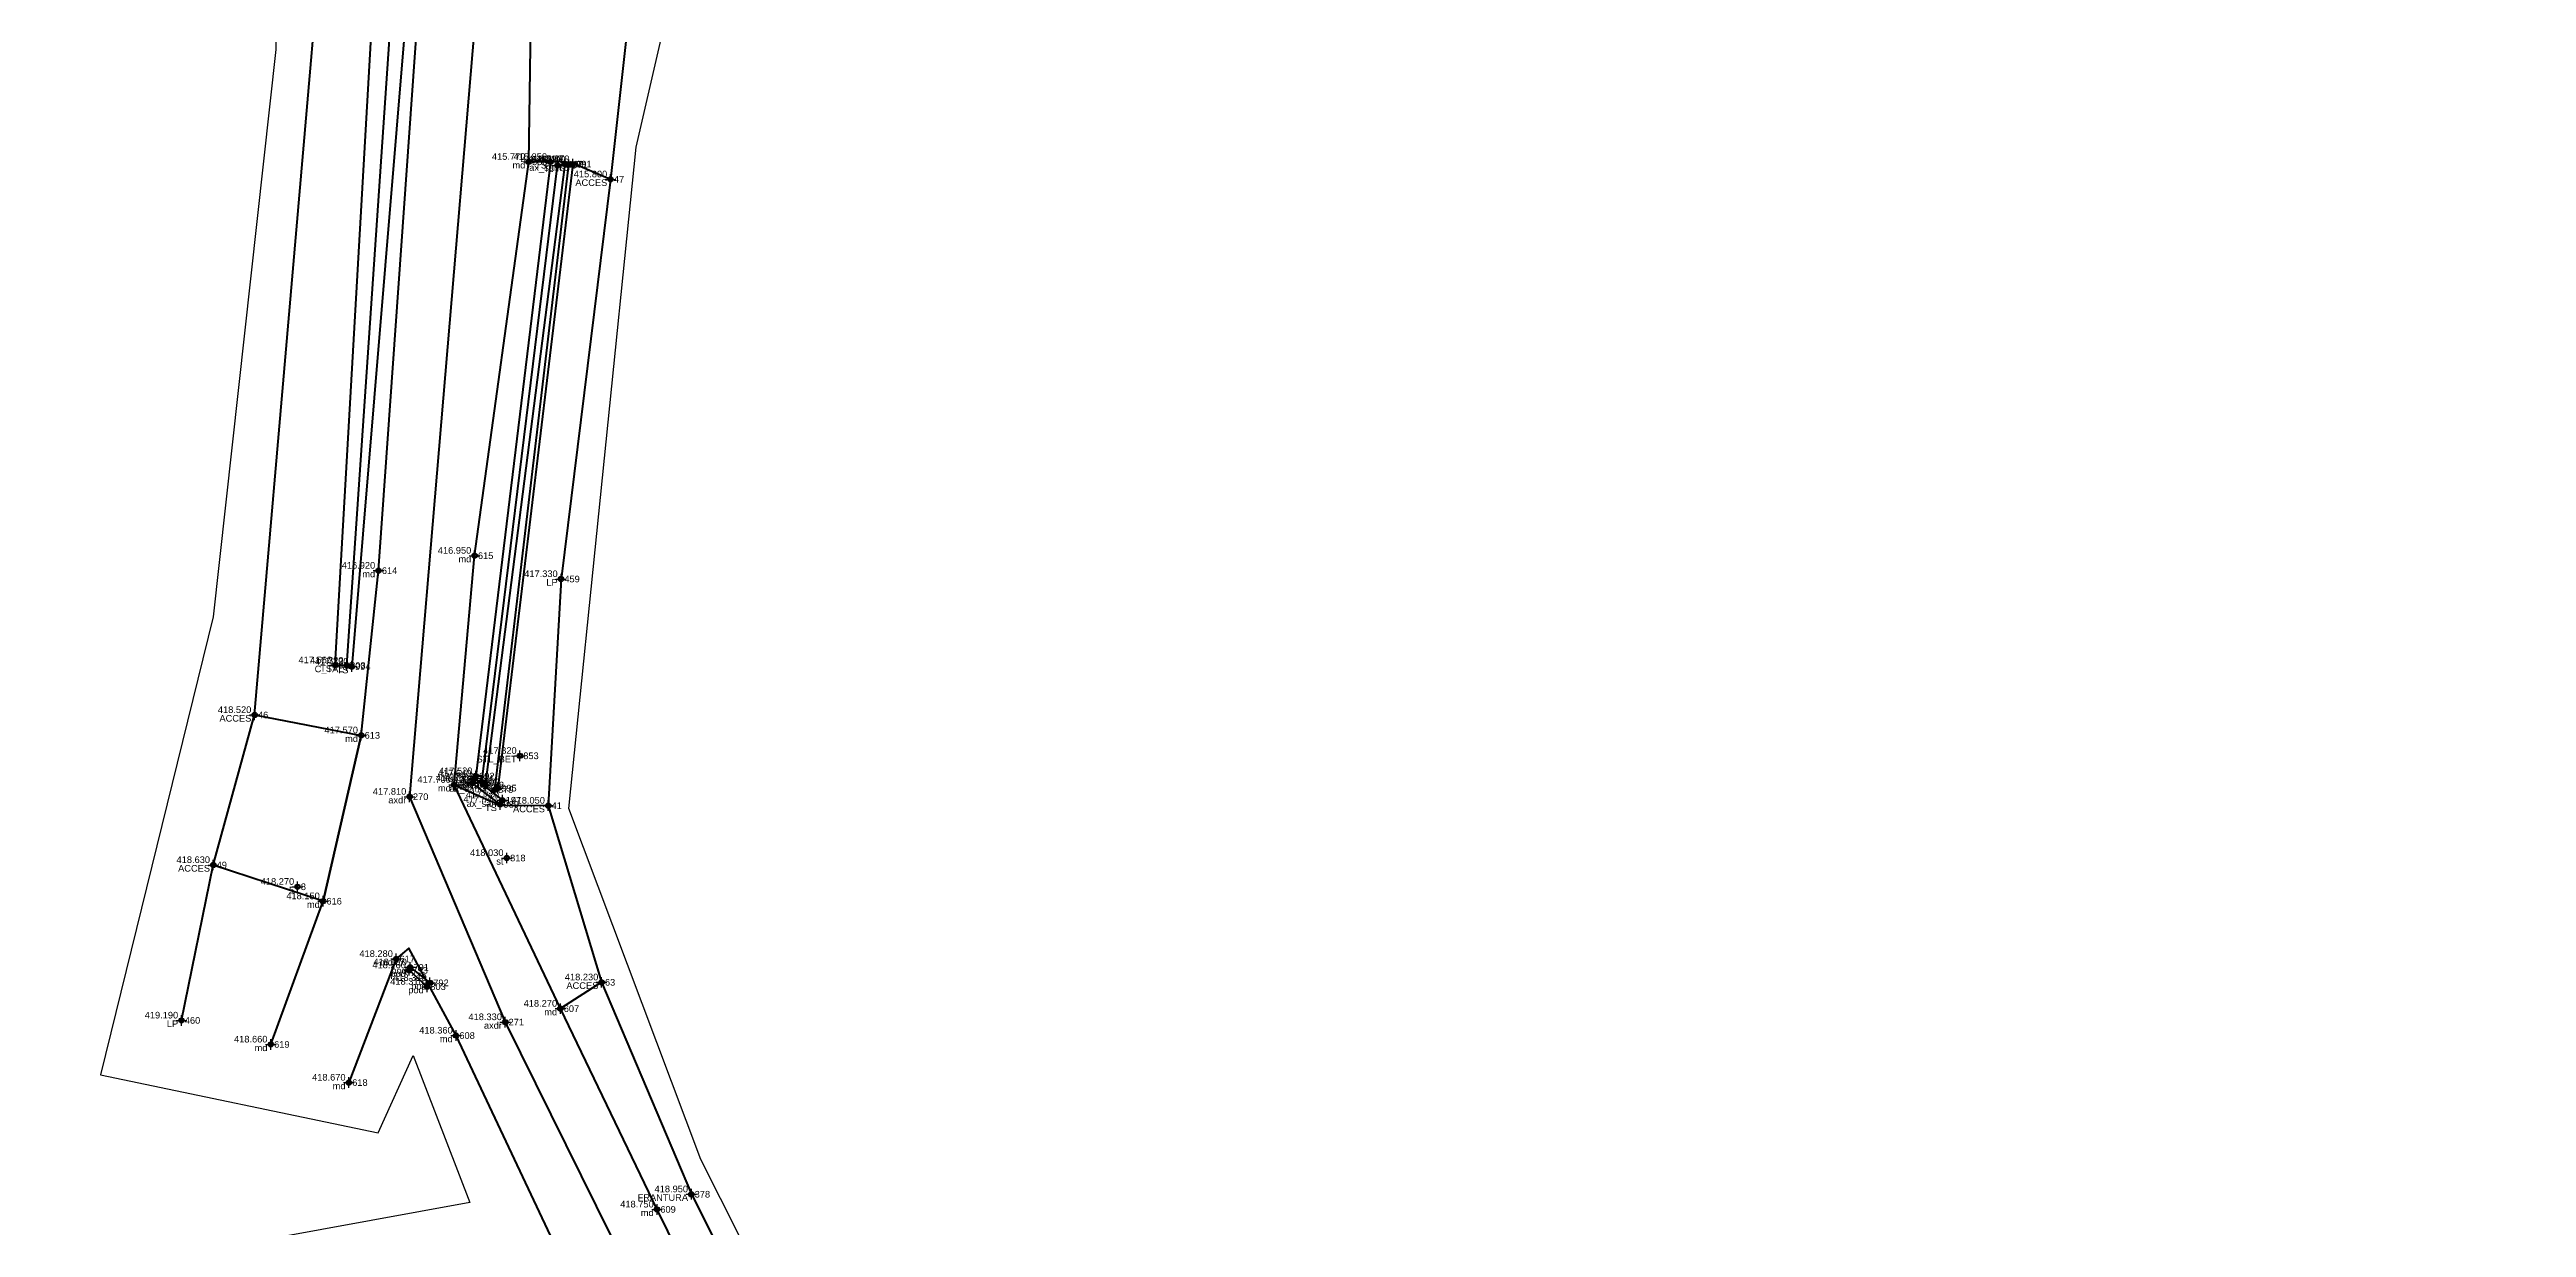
# Model space of a CAD drawing. Extents: x 396921 to 401273, y 555385 to 556691.
# Drawn here: x 397282.9 to 397376.4, y 556566.2 to 556610.6 of the extents above; entities that cross this region are included whole.
import ezdxf
from ezdxf.enums import TextEntityAlignment as Align

# ---------------------------------------------------------------- set-up
doc = ezdxf.new("R2010")
doc.units = 0
doc.header["$PDMODE"] = 34
doc.header["$PDSIZE"] = 0.2
for name, color, linetype in [('Boundary', 30, 'Continuous'), ('TOPO_CERC', 1, 'Continuous'), ('TOPO_CODE', 7, 'Continuous'), ('TOPO_ELEVATION', 7, 'Continuous'), ('TOPO_POINT_ID', 7, 'Continuous'), ('TOPO_POINTS', 7, 'Continuous'), ('TOPO_SYMBOL', 1, 'Continuous')]:
    doc.layers.add(name, color=color, linetype=linetype)
doc.layers.add('RO-LINES-LIN', color=7, linetype='Continuous', lineweight=25)
doc.styles.get("Standard").update_dxf_attribs({"font": 'arial.ttf'})

# ---------------------------------------------------------------- blocks, each defined once
blk = doc.blocks.new('PUNCTOPO')
at = {"layer": 'TOPO_CERC'}
blk.add_circle((0, 0), 0.25, dxfattribs=at)
at = {"layer": 'TOPO_SYMBOL'}
blk.add_point((0, 0), dxfattribs=at)

msp = doc.modelspace()

# ---------------------------------------------------------------- linework, layer by layer
at = {"layer": 'Boundary'}
for points in [[(397214.406, 556652.655), (397230.791, 556654.117), (397234.455, 556654.387), (397255.304, 556654.773), (397264.236, 556652.957), (397284.176, 556646.094), (397286.893, 556640.725), (397291.652, 556621.669), (397291.468, 556610.6), (397289.101, 556589.208), (397284.855, 556571.934), (397295.327, 556569.752), (397296.64, 556572.669), (397298.78, 556567.126), (397291.338, 556565.765), (397292.408, 556562.312), (397301.856, 556561.614), (397311.54, 556541.469), (397320.456, 556512.491), (397320.324, 556488.557), (397315.094, 556463.786), (397313.32, 556458.163), (397290.318, 556461.106), (397285.15, 556444.226)], [(397319.101, 556441.045), (397321.6, 556450.569), (397326.996, 556458.985), (397330.022, 556492.739), (397330.67, 556503.776), (397330.346, 556515.266), (397327.749, 556527.266), (397316.461, 556550.971), (397307.492, 556568.744), (397302.52, 556581.984), (397305.056, 556606.927), (397308.352, 556621.196), (397313.653, 556628.178), (397321.316, 556632.763), (397333.511, 556631.63), (397362.372, 556622.639), (397392.418, 556611.332)]]:
    msp.add_lwpolyline(points, dxfattribs=at)
at = {"layer": 'RO-LINES-LIN', "lineweight": 50}
for points in [[(397293.247, 556578.486, 418.15), (397294.687, 556584.741, 417.57), (397295.337, 556590.952, 416.92), (397296.86, 556612.441, 415.21), (397297.239, 556640.488, 413.22), (397297.846, 556648.29, 412.81), (397294.99, 556651.065, 413.04), (397287.784, 556652.924, 413.71), (397281.172, 556654.373, 414.36), (397258.129, 556659.46, 417.04), (397249.313, 556660.434, 418.08), (397244.31, 556660.646, 418.67), (397232.803, 556660.136, 420), (397226.234, 556658.389, 420.62)], [(397301.82, 556652.167, 412.53), (397299.86, 556640.804, 413.01), (397299.045, 556612.502, 415.26), (397296.51, 556582.426, 417.81), (397300.117, 556573.926, 418.33), (397312.134, 556549.626, 419.88), (397325.554, 556514.019, 421.5), (397325.84, 556491.893, 422.13), (397322.099, 556468.97, 423.04), (397310.209, 556440.701, 424.26), (397313.977, 556396.974, 424.35), (397313.068, 556377.302, 424.43), (397308.37, 556353.59, 424.89), (397304.346, 556342.544, 425.34), (397300.047, 556317.188, 425.53)], [(397293.707, 556587.386, 417.56), (397295.138, 556612.406, 415.27), (397295.106, 556641.019, 413.27), (397295.482, 556646.447, 412.96), (397295.852, 556646.877, 413.032), (397286.609, 556648.921, 414.23)], [(397294.141, 556587.371, 417.32), (397295.846, 556612.461, 414.87), (397295.861, 556640.871, 412.98), (397296.204, 556646.394, 412.82), (397297.131, 556647.096, 412.25)], [(397297.08, 556646.605, 412.69), (397296.661, 556646.325, 412.9), (397296.466, 556640.674, 413.2), (397296.426, 556612.604, 415.14), (397294.327, 556587.332, 417.33), (397294.141, 556587.371, 417.32)], [(397310.741, 556556.931, 419.51), (397305.841, 556566.862, 418.75), (397302.198, 556574.434, 418.27), (397298.19, 556582.875, 417.7), (397298.961, 556591.516, 416.95), (397301.001, 556606.369, 415.77), (397301.092, 556612.41, 415.27), (397302.062, 556641.697, 412.83), (397304.355, 556646.632, 412.37), (397312.061, 556646.968, 411.78), (397347.588, 556635.489, 408.51), (397360.991, 556631.547, 407.53), (397383.6, 556623.153, 405.84)], [(397290.666, 556585.508, 418.52), (397293.556, 556618.917, 415.57), (397293.556, 556618.917, 415.57)], [(397301.092, 556612.41, 415.27), (397303.168, 556612.184, 415.455), (397304.795, 556612.032, 415.6), (397304.089, 556605.708, 415.8), (397302.592, 556606.338, 415.785), (397301.787, 556606.406, 415.777), (397301.001, 556606.369, 415.77)], [(397301.818, 556606.366, 415.85), (397299.006, 556583.203, 417.52)], [(397299.233, 556582.978, 417.27), (397302.086, 556606.235, 415.45)], [(397302.368, 556606.279, 415.42), (397299.364, 556582.863, 417.2)], [(397299.722, 556582.692, 417.19), (397302.513, 556606.262, 415.4)], [(397302.666, 556606.282, 415.87), (397299.838, 556582.75, 417.51)], [(397304.089, 556605.708, 415.8), (397302.22, 556590.634, 417.33), (397301.739, 556582.09, 418.05)], [(397293.707, 556587.386, 417.56), (397294.141, 556587.371, 417.32)], [(397293.247, 556578.486, 418.15), (397289.107, 556579.851, 418.63), (397290.666, 556585.508, 418.52), (397294.687, 556584.741, 417.57), (397293.247, 556578.486, 418.15)], [(397298.19, 556582.875, 417.7), (397299.926, 556582.109, 417.879), (397301.739, 556582.09, 418.05), (397303.752, 556575.427, 418.23), (397302.198, 556574.434, 418.27)], [(397298.883, 556582.938, 417.76), (397298.961, 556583.116, 417.64), (397300.01, 556582.294, 417.71), (397299.927, 556582.135, 417.84), (397298.883, 556582.938, 417.76)], [(397287.906, 556573.989, 419.19), (397289.107, 556579.851, 418.63)], [(397291.274, 556573.084, 418.66), (397293.247, 556578.486, 418.15)], [(397292.038, 556451.479, 425.19), (397304.777, 556448.04, 424.49), (397310.444, 556449.805, 424.15), (397315.161, 556455.424, 423.84), (397318.872, 556464.59, 423.38), (397320.37, 556469.517, 423.11), (397323.46, 556485.101, 422.5), (397324.28, 556491.942, 422.2), (397323.281, 556514.306, 421.58), (397312.85, 556544.118, 420.16), (397310.54, 556549.46, 419.93), (397302.35, 556564.759, 418.9), (397298.261, 556573.42, 418.36), (397296.477, 556576.715, 418.291), (397296.004, 556576.308, 418.28), (397294.219, 556571.647, 418.67)], [(397297.278, 556575.407, 418.31), (397297.167, 556575.262, 418.31), (397296.493, 556575.882, 418.26), (397296.53, 556575.993, 418.31), (397297.278, 556575.407, 418.31)], [(397303.752, 556575.427, 418.23), (397307.136, 556567.436, 418.95), (397312.069, 556557.638, 419.68)]]:
    msp.add_polyline3d(points, dxfattribs=at)

# ---------------------------------------------------------------- block references
at = {"layer": 'TOPO_POINTS'}
ref = msp.add_blockref('PUNCTOPO', (397301.001, 556606.369, 415.77), dxfattribs=dict(at, xscale=0.25, yscale=0.25, zscale=0.25))
ref.add_attrib('POINT', '536', dxfattribs={"layer": 'TOPO_POINT_ID', "height": 0.25}).set_placement((397301.126, 556606.369, 415.77), align=Align.MIDDLE_LEFT)
ref.add_attrib('ELEVATION', '415.770', dxfattribs={"layer": 'TOPO_ELEVATION', "height": 0.25}).set_placement((397300.876, 556606.369, 415.77), align=Align.BOTTOM_RIGHT)
ref.add_attrib('CODE', 'md', dxfattribs={"layer": 'TOPO_CODE', "height": 0.25}).set_placement((397300.876, 556606.369, 415.77), align=Align.TOP_RIGHT)
ref = msp.add_blockref('PUNCTOPO', (397301.818, 556606.366, 415.85), dxfattribs=dict(at, xscale=0.25, yscale=0.25, zscale=0.25))
ref.add_attrib('POINT', '990', dxfattribs={"layer": 'TOPO_POINT_ID', "height": 0.25}).set_placement((397301.943, 556606.366, 415.85), align=Align.MIDDLE_LEFT)
ref.add_attrib('ELEVATION', '415.850', dxfattribs={"layer": 'TOPO_ELEVATION', "height": 0.25}).set_placement((397301.693, 556606.366, 415.85), align=Align.BOTTOM_RIGHT)
ref.add_attrib('CODE', 'TS', dxfattribs={"layer": 'TOPO_CODE', "height": 0.25}).set_placement((397301.693, 556606.366, 415.85), align=Align.TOP_RIGHT)
ref = msp.add_blockref('PUNCTOPO', (397302.086, 556606.235, 415.45), dxfattribs=dict(at, xscale=0.25, yscale=0.25, zscale=0.25))
ref.add_attrib('POINT', '873', dxfattribs={"layer": 'TOPO_POINT_ID', "height": 0.25}).set_placement((397302.211, 556606.235, 415.45), align=Align.MIDDLE_LEFT)
ref.add_attrib('ELEVATION', '415.450', dxfattribs={"layer": 'TOPO_ELEVATION', "height": 0.25}).set_placement((397301.961, 556606.235, 415.45), align=Align.BOTTOM_RIGHT)
ref.add_attrib('CODE', 'TJ', dxfattribs={"layer": 'TOPO_CODE', "height": 0.25}).set_placement((397301.961, 556606.235, 415.45), align=Align.TOP_RIGHT)
ref = msp.add_blockref('PUNCTOPO', (397302.368, 556606.279, 415.42), dxfattribs=dict(at, xscale=0.25, yscale=0.25, zscale=0.25))
ref.add_attrib('POINT', '199', dxfattribs={"layer": 'TOPO_POINT_ID', "height": 0.25}).set_placement((397302.493, 556606.279, 415.42), align=Align.MIDDLE_LEFT)
ref.add_attrib('ELEVATION', '415.420', dxfattribs={"layer": 'TOPO_ELEVATION', "height": 0.25}).set_placement((397302.243, 556606.279, 415.42), align=Align.BOTTOM_RIGHT)
ref.add_attrib('CODE', 'ax_sant', dxfattribs={"layer": 'TOPO_CODE', "height": 0.25}).set_placement((397302.243, 556606.279, 415.42), align=Align.TOP_RIGHT)
ref = msp.add_blockref('PUNCTOPO', (397302.513, 556606.262, 415.4), dxfattribs=dict(at, xscale=0.25, yscale=0.25, zscale=0.25))
ref.add_attrib('POINT', '871', dxfattribs={"layer": 'TOPO_POINT_ID', "height": 0.25}).set_placement((397302.638, 556606.262, 415.4), align=Align.MIDDLE_LEFT)
ref.add_attrib('ELEVATION', '415.400', dxfattribs={"layer": 'TOPO_ELEVATION', "height": 0.25}).set_placement((397302.388, 556606.262, 415.4), align=Align.BOTTOM_RIGHT)
ref.add_attrib('CODE', 'TJ', dxfattribs={"layer": 'TOPO_CODE', "height": 0.25}).set_placement((397302.388, 556606.262, 415.4), align=Align.TOP_RIGHT)
ref = msp.add_blockref('PUNCTOPO', (397302.666, 556606.282, 415.87), dxfattribs=dict(at, xscale=0.25, yscale=0.25, zscale=0.25))
ref.add_attrib('POINT', '991', dxfattribs={"layer": 'TOPO_POINT_ID', "height": 0.25}).set_placement((397302.791, 556606.282, 415.87), align=Align.MIDDLE_LEFT)
ref.add_attrib('ELEVATION', '415.870', dxfattribs={"layer": 'TOPO_ELEVATION', "height": 0.25}).set_placement((397302.541, 556606.282, 415.87), align=Align.BOTTOM_RIGHT)
ref.add_attrib('CODE', 'TS', dxfattribs={"layer": 'TOPO_CODE', "height": 0.25}).set_placement((397302.541, 556606.282, 415.87), align=Align.TOP_RIGHT)
ref = msp.add_blockref('PUNCTOPO', (397304.089, 556605.708, 415.8), dxfattribs=dict(at, xscale=0.25, yscale=0.25, zscale=0.25))
ref.add_attrib('POINT', '47', dxfattribs={"layer": 'TOPO_POINT_ID', "height": 0.25}).set_placement((397304.214, 556605.708, 415.8), align=Align.MIDDLE_LEFT)
ref.add_attrib('ELEVATION', '415.800', dxfattribs={"layer": 'TOPO_ELEVATION', "height": 0.25}).set_placement((397303.964, 556605.708, 415.8), align=Align.BOTTOM_RIGHT)
ref.add_attrib('CODE', 'ACCES', dxfattribs={"layer": 'TOPO_CODE', "height": 0.25}).set_placement((397303.964, 556605.708, 415.8), align=Align.TOP_RIGHT)
ref = msp.add_blockref('PUNCTOPO', (397295.337, 556590.952, 416.92), dxfattribs=dict(at, xscale=0.25, yscale=0.25, zscale=0.25))
ref.add_attrib('POINT', '614', dxfattribs={"layer": 'TOPO_POINT_ID', "height": 0.25}).set_placement((397295.462, 556590.952, 416.92), align=Align.MIDDLE_LEFT)
ref.add_attrib('ELEVATION', '416.920', dxfattribs={"layer": 'TOPO_ELEVATION', "height": 0.25}).set_placement((397295.212, 556590.952, 416.92), align=Align.BOTTOM_RIGHT)
ref.add_attrib('CODE', 'md', dxfattribs={"layer": 'TOPO_CODE', "height": 0.25}).set_placement((397295.212, 556590.952, 416.92), align=Align.TOP_RIGHT)
ref = msp.add_blockref('PUNCTOPO', (397298.961, 556591.516, 416.95), dxfattribs=dict(at, xscale=0.25, yscale=0.25, zscale=0.25))
ref.add_attrib('POINT', '615', dxfattribs={"layer": 'TOPO_POINT_ID', "height": 0.25}).set_placement((397299.086, 556591.516, 416.95), align=Align.MIDDLE_LEFT)
ref.add_attrib('ELEVATION', '416.950', dxfattribs={"layer": 'TOPO_ELEVATION', "height": 0.25}).set_placement((397298.836, 556591.516, 416.95), align=Align.BOTTOM_RIGHT)
ref.add_attrib('CODE', 'md', dxfattribs={"layer": 'TOPO_CODE', "height": 0.25}).set_placement((397298.836, 556591.516, 416.95), align=Align.TOP_RIGHT)
ref = msp.add_blockref('PUNCTOPO', (397302.22, 556590.634, 417.33), dxfattribs=dict(at, xscale=0.25, yscale=0.25, zscale=0.25))
ref.add_attrib('POINT', '459', dxfattribs={"layer": 'TOPO_POINT_ID', "height": 0.25}).set_placement((397302.345, 556590.634, 417.33), align=Align.MIDDLE_LEFT)
ref.add_attrib('ELEVATION', '417.330', dxfattribs={"layer": 'TOPO_ELEVATION', "height": 0.25}).set_placement((397302.095, 556590.634, 417.33), align=Align.BOTTOM_RIGHT)
ref.add_attrib('CODE', 'LP', dxfattribs={"layer": 'TOPO_CODE', "height": 0.25}).set_placement((397302.095, 556590.634, 417.33), align=Align.TOP_RIGHT)
ref = msp.add_blockref('PUNCTOPO', (397293.707, 556587.386, 417.56), dxfattribs=dict(at, xscale=0.25, yscale=0.25, zscale=0.25))
ref.add_attrib('POINT', '979', dxfattribs={"layer": 'TOPO_POINT_ID', "height": 0.25}).set_placement((397293.832, 556587.386, 417.56), align=Align.MIDDLE_LEFT)
ref.add_attrib('ELEVATION', '417.560', dxfattribs={"layer": 'TOPO_ELEVATION', "height": 0.25}).set_placement((397293.582, 556587.386, 417.56), align=Align.BOTTOM_RIGHT)
ref.add_attrib('CODE', 'TS', dxfattribs={"layer": 'TOPO_CODE', "height": 0.25}).set_placement((397293.582, 556587.386, 417.56), align=Align.TOP_RIGHT)
ref = msp.add_blockref('PUNCTOPO', (397294.141, 556587.371, 417.32), dxfattribs=dict(at, xscale=0.25, yscale=0.25, zscale=0.25))
ref.add_attrib('POINT', '303', dxfattribs={"layer": 'TOPO_POINT_ID', "height": 0.25}).set_placement((397294.266, 556587.371, 417.32), align=Align.MIDDLE_LEFT)
ref.add_attrib('ELEVATION', '417.320', dxfattribs={"layer": 'TOPO_ELEVATION', "height": 0.25}).set_placement((397294.016, 556587.371, 417.32), align=Align.BOTTOM_RIGHT)
ref.add_attrib('CODE', 'C_TAL', dxfattribs={"layer": 'TOPO_CODE', "height": 0.25}).set_placement((397294.016, 556587.371, 417.32), align=Align.TOP_RIGHT)
ref = msp.add_blockref('PUNCTOPO', (397294.327, 556587.332, 417.33), dxfattribs=dict(at, xscale=0.25, yscale=0.25, zscale=0.25))
ref.add_attrib('POINT', '994', dxfattribs={"layer": 'TOPO_POINT_ID', "height": 0.25}).set_placement((397294.452, 556587.332, 417.33), align=Align.MIDDLE_LEFT)
ref.add_attrib('ELEVATION', '417.330', dxfattribs={"layer": 'TOPO_ELEVATION', "height": 0.25}).set_placement((397294.202, 556587.332, 417.33), align=Align.BOTTOM_RIGHT)
ref.add_attrib('CODE', 'TS', dxfattribs={"layer": 'TOPO_CODE', "height": 0.25}).set_placement((397294.202, 556587.332, 417.33), align=Align.TOP_RIGHT)
ref = msp.add_blockref('PUNCTOPO', (397290.666, 556585.508, 418.52), dxfattribs=dict(at, xscale=0.25, yscale=0.25, zscale=0.25))
ref.add_attrib('POINT', '46', dxfattribs={"layer": 'TOPO_POINT_ID', "height": 0.25}).set_placement((397290.791, 556585.508, 418.52), align=Align.MIDDLE_LEFT)
ref.add_attrib('ELEVATION', '418.520', dxfattribs={"layer": 'TOPO_ELEVATION', "height": 0.25}).set_placement((397290.541, 556585.508, 418.52), align=Align.BOTTOM_RIGHT)
ref.add_attrib('CODE', 'ACCES', dxfattribs={"layer": 'TOPO_CODE', "height": 0.25}).set_placement((397290.541, 556585.508, 418.52), align=Align.TOP_RIGHT)
ref = msp.add_blockref('PUNCTOPO', (397294.687, 556584.741, 417.57), dxfattribs=dict(at, xscale=0.25, yscale=0.25, zscale=0.25))
ref.add_attrib('POINT', '613', dxfattribs={"layer": 'TOPO_POINT_ID', "height": 0.25}).set_placement((397294.812, 556584.741, 417.57), align=Align.MIDDLE_LEFT)
ref.add_attrib('ELEVATION', '417.570', dxfattribs={"layer": 'TOPO_ELEVATION', "height": 0.25}).set_placement((397294.562, 556584.741, 417.57), align=Align.BOTTOM_RIGHT)
ref.add_attrib('CODE', 'md', dxfattribs={"layer": 'TOPO_CODE', "height": 0.25}).set_placement((397294.562, 556584.741, 417.57), align=Align.TOP_RIGHT)
ref = msp.add_blockref('PUNCTOPO', (397300.672, 556583.969, 417.82), dxfattribs=dict(at, xscale=0.25, yscale=0.25, zscale=0.25))
ref.add_attrib('POINT', '853', dxfattribs={"layer": 'TOPO_POINT_ID', "height": 0.25}).set_placement((397300.797, 556583.969, 417.82), align=Align.MIDDLE_LEFT)
ref.add_attrib('ELEVATION', '417.820', dxfattribs={"layer": 'TOPO_ELEVATION', "height": 0.25}).set_placement((397300.547, 556583.969, 417.82), align=Align.BOTTOM_RIGHT)
ref.add_attrib('CODE', 'STL_BET', dxfattribs={"layer": 'TOPO_CODE', "height": 0.25}).set_placement((397300.547, 556583.969, 417.82), align=Align.TOP_RIGHT)
ref = msp.add_blockref('PUNCTOPO', (397298.19, 556582.875, 417.7), dxfattribs=dict(at, xscale=0.25, yscale=0.25, zscale=0.25))
ref.add_attrib('POINT', '606', dxfattribs={"layer": 'TOPO_POINT_ID', "height": 0.25}).set_placement((397298.315, 556582.875, 417.7), align=Align.MIDDLE_LEFT)
ref.add_attrib('ELEVATION', '417.700', dxfattribs={"layer": 'TOPO_ELEVATION', "height": 0.25}).set_placement((397298.065, 556582.875, 417.7), align=Align.BOTTOM_RIGHT)
ref.add_attrib('CODE', 'md', dxfattribs={"layer": 'TOPO_CODE', "height": 0.25}).set_placement((397298.065, 556582.875, 417.7), align=Align.TOP_RIGHT)
ref = msp.add_blockref('PUNCTOPO', (397298.883, 556582.938, 417.76), dxfattribs=dict(at, xscale=0.25, yscale=0.25, zscale=0.25))
ref.add_attrib('POINT', '795', dxfattribs={"layer": 'TOPO_POINT_ID', "height": 0.25}).set_placement((397299.008, 556582.938, 417.76), align=Align.MIDDLE_LEFT)
ref.add_attrib('ELEVATION', '417.760', dxfattribs={"layer": 'TOPO_ELEVATION', "height": 0.25}).set_placement((397298.758, 556582.938, 417.76), align=Align.BOTTOM_RIGHT)
ref.add_attrib('CODE', 'pod', dxfattribs={"layer": 'TOPO_CODE', "height": 0.25}).set_placement((397298.758, 556582.938, 417.76), align=Align.TOP_RIGHT)
ref = msp.add_blockref('PUNCTOPO', (397298.961, 556583.116, 417.64), dxfattribs=dict(at, xscale=0.25, yscale=0.25, zscale=0.25))
ref.add_attrib('POINT', '794', dxfattribs={"layer": 'TOPO_POINT_ID', "height": 0.25}).set_placement((397299.086, 556583.116, 417.64), align=Align.MIDDLE_LEFT)
ref.add_attrib('ELEVATION', '417.640', dxfattribs={"layer": 'TOPO_ELEVATION', "height": 0.25}).set_placement((397298.836, 556583.116, 417.64), align=Align.BOTTOM_RIGHT)
ref.add_attrib('CODE', 'pod', dxfattribs={"layer": 'TOPO_CODE', "height": 0.25}).set_placement((397298.836, 556583.116, 417.64), align=Align.TOP_RIGHT)
ref = msp.add_blockref('PUNCTOPO', (397299.006, 556583.203, 417.52), dxfattribs=dict(at, xscale=0.25, yscale=0.25, zscale=0.25))
ref.add_attrib('POINT', '992', dxfattribs={"layer": 'TOPO_POINT_ID', "height": 0.25}).set_placement((397299.131, 556583.203, 417.52), align=Align.MIDDLE_LEFT)
ref.add_attrib('ELEVATION', '417.520', dxfattribs={"layer": 'TOPO_ELEVATION', "height": 0.25}).set_placement((397298.881, 556583.203, 417.52), align=Align.BOTTOM_RIGHT)
ref.add_attrib('CODE', 'TS', dxfattribs={"layer": 'TOPO_CODE', "height": 0.25}).set_placement((397298.881, 556583.203, 417.52), align=Align.TOP_RIGHT)
ref = msp.add_blockref('PUNCTOPO', (397299.233, 556582.978, 417.27), dxfattribs=dict(at, xscale=0.25, yscale=0.25, zscale=0.25))
ref.add_attrib('POINT', '872', dxfattribs={"layer": 'TOPO_POINT_ID', "height": 0.25}).set_placement((397299.358, 556582.978, 417.27), align=Align.MIDDLE_LEFT)
ref.add_attrib('ELEVATION', '417.270', dxfattribs={"layer": 'TOPO_ELEVATION', "height": 0.25}).set_placement((397299.108, 556582.978, 417.27), align=Align.BOTTOM_RIGHT)
ref.add_attrib('CODE', 'TJ', dxfattribs={"layer": 'TOPO_CODE', "height": 0.25}).set_placement((397299.108, 556582.978, 417.27), align=Align.TOP_RIGHT)
ref = msp.add_blockref('PUNCTOPO', (397299.364, 556582.863, 417.2), dxfattribs=dict(at, xscale=0.25, yscale=0.25, zscale=0.25))
ref.add_attrib('POINT', '198', dxfattribs={"layer": 'TOPO_POINT_ID', "height": 0.25}).set_placement((397299.489, 556582.863, 417.2), align=Align.MIDDLE_LEFT)
ref.add_attrib('ELEVATION', '417.200', dxfattribs={"layer": 'TOPO_ELEVATION', "height": 0.25}).set_placement((397299.239, 556582.863, 417.2), align=Align.BOTTOM_RIGHT)
ref.add_attrib('CODE', 'ax_sant', dxfattribs={"layer": 'TOPO_CODE', "height": 0.25}).set_placement((397299.239, 556582.863, 417.2), align=Align.TOP_RIGHT)
ref = msp.add_blockref('PUNCTOPO', (397299.722, 556582.692, 417.19), dxfattribs=dict(at, xscale=0.25, yscale=0.25, zscale=0.25))
ref.add_attrib('POINT', '879', dxfattribs={"layer": 'TOPO_POINT_ID', "height": 0.25}).set_placement((397299.847, 556582.692, 417.19), align=Align.MIDDLE_LEFT)
ref.add_attrib('ELEVATION', '417.190', dxfattribs={"layer": 'TOPO_ELEVATION', "height": 0.25}).set_placement((397299.597, 556582.692, 417.19), align=Align.BOTTOM_RIGHT)
ref.add_attrib('CODE', 'TJ', dxfattribs={"layer": 'TOPO_CODE', "height": 0.25}).set_placement((397299.597, 556582.692, 417.19), align=Align.TOP_RIGHT)
ref = msp.add_blockref('PUNCTOPO', (397299.838, 556582.75, 417.51), dxfattribs=dict(at, xscale=0.25, yscale=0.25, zscale=0.25))
ref.add_attrib('POINT', '995', dxfattribs={"layer": 'TOPO_POINT_ID', "height": 0.25}).set_placement((397299.963, 556582.75, 417.51), align=Align.MIDDLE_LEFT)
ref.add_attrib('ELEVATION', '417.510', dxfattribs={"layer": 'TOPO_ELEVATION', "height": 0.25}).set_placement((397299.713, 556582.75, 417.51), align=Align.BOTTOM_RIGHT)
ref.add_attrib('CODE', 'TS', dxfattribs={"layer": 'TOPO_CODE', "height": 0.25}).set_placement((397299.713, 556582.75, 417.51), align=Align.TOP_RIGHT)
ref = msp.add_blockref('PUNCTOPO', (397296.51, 556582.426, 417.81), dxfattribs=dict(at, xscale=0.25, yscale=0.25, zscale=0.25))
ref.add_attrib('POINT', '270', dxfattribs={"layer": 'TOPO_POINT_ID', "height": 0.25}).set_placement((397296.635, 556582.426, 417.81), align=Align.MIDDLE_LEFT)
ref.add_attrib('ELEVATION', '417.810', dxfattribs={"layer": 'TOPO_ELEVATION', "height": 0.25}).set_placement((397296.385, 556582.426, 417.81), align=Align.BOTTOM_RIGHT)
ref.add_attrib('CODE', 'axdr', dxfattribs={"layer": 'TOPO_CODE', "height": 0.25}).set_placement((397296.385, 556582.426, 417.81), align=Align.TOP_RIGHT)
ref = msp.add_blockref('PUNCTOPO', (397299.927, 556582.135, 417.84), dxfattribs=dict(at, xscale=0.25, yscale=0.25, zscale=0.25))
ref.add_attrib('POINT', '989', dxfattribs={"layer": 'TOPO_POINT_ID', "height": 0.25}).set_placement((397300.052, 556582.135, 417.84), align=Align.MIDDLE_LEFT)
ref.add_attrib('ELEVATION', '417.840', dxfattribs={"layer": 'TOPO_ELEVATION', "height": 0.25}).set_placement((397299.802, 556582.135, 417.84), align=Align.BOTTOM_RIGHT)
ref.add_attrib('CODE', 'TS', dxfattribs={"layer": 'TOPO_CODE', "height": 0.25}).set_placement((397299.802, 556582.135, 417.84), align=Align.TOP_RIGHT)
ref = msp.add_blockref('PUNCTOPO', (397300.01, 556582.294, 417.71), dxfattribs=dict(at, xscale=0.25, yscale=0.25, zscale=0.25))
ref.add_attrib('POINT', '197', dxfattribs={"layer": 'TOPO_POINT_ID', "height": 0.25}).set_placement((397300.135, 556582.294, 417.71), align=Align.MIDDLE_LEFT)
ref.add_attrib('ELEVATION', '417.710', dxfattribs={"layer": 'TOPO_ELEVATION', "height": 0.25}).set_placement((397299.885, 556582.294, 417.71), align=Align.BOTTOM_RIGHT)
ref.add_attrib('CODE', 'ax_sant', dxfattribs={"layer": 'TOPO_CODE', "height": 0.25}).set_placement((397299.885, 556582.294, 417.71), align=Align.TOP_RIGHT)
ref = msp.add_blockref('PUNCTOPO', (397301.739, 556582.09, 418.05), dxfattribs=dict(at, xscale=0.25, yscale=0.25, zscale=0.25))
ref.add_attrib('POINT', '41', dxfattribs={"layer": 'TOPO_POINT_ID', "height": 0.25}).set_placement((397301.864, 556582.09, 418.05), align=Align.MIDDLE_LEFT)
ref.add_attrib('ELEVATION', '418.050', dxfattribs={"layer": 'TOPO_ELEVATION', "height": 0.25}).set_placement((397301.614, 556582.09, 418.05), align=Align.BOTTOM_RIGHT)
ref.add_attrib('CODE', 'ACCES', dxfattribs={"layer": 'TOPO_CODE', "height": 0.25}).set_placement((397301.614, 556582.09, 418.05), align=Align.TOP_RIGHT)
ref = msp.add_blockref('PUNCTOPO', (397289.107, 556579.851, 418.63), dxfattribs=dict(at, xscale=0.25, yscale=0.25, zscale=0.25))
ref.add_attrib('POINT', '49', dxfattribs={"layer": 'TOPO_POINT_ID', "height": 0.25}).set_placement((397289.232, 556579.851, 418.63), align=Align.MIDDLE_LEFT)
ref.add_attrib('ELEVATION', '418.630', dxfattribs={"layer": 'TOPO_ELEVATION', "height": 0.25}).set_placement((397288.982, 556579.851, 418.63), align=Align.BOTTOM_RIGHT)
ref.add_attrib('CODE', 'ACCES', dxfattribs={"layer": 'TOPO_CODE', "height": 0.25}).set_placement((397288.982, 556579.851, 418.63), align=Align.TOP_RIGHT)
ref = msp.add_blockref('PUNCTOPO', (397300.175, 556580.115, 418.03), dxfattribs=dict(at, xscale=0.25, yscale=0.25, zscale=0.25))
ref.add_attrib('POINT', '818', dxfattribs={"layer": 'TOPO_POINT_ID', "height": 0.25}).set_placement((397300.3, 556580.115, 418.03), align=Align.MIDDLE_LEFT)
ref.add_attrib('ELEVATION', '418.030', dxfattribs={"layer": 'TOPO_ELEVATION', "height": 0.25}).set_placement((397300.05, 556580.115, 418.03), align=Align.BOTTOM_RIGHT)
ref.add_attrib('CODE', 'st', dxfattribs={"layer": 'TOPO_CODE', "height": 0.25}).set_placement((397300.05, 556580.115, 418.03), align=Align.TOP_RIGHT)
ref = msp.add_blockref('PUNCTOPO', (397292.282, 556579.03, 418.27), dxfattribs=dict(at, xscale=0.25, yscale=0.25, zscale=0.25))
ref.add_attrib('POINT', '8', dxfattribs={"layer": 'TOPO_POINT_ID', "height": 0.25}).set_placement((397292.407, 556579.03, 418.27), align=Align.MIDDLE_LEFT)
ref.add_attrib('ELEVATION', '418.270', dxfattribs={"layer": 'TOPO_ELEVATION', "height": 0.25}).set_placement((397292.157, 556579.03, 418.27), align=Align.BOTTOM_RIGHT)
ref.add_attrib('CODE', '5', dxfattribs={"layer": 'TOPO_CODE', "height": 0.25}).set_placement((397292.157, 556579.03, 418.27), align=Align.TOP_RIGHT)
ref = msp.add_blockref('PUNCTOPO', (397293.247, 556578.486, 418.15), dxfattribs=dict(at, xscale=0.25, yscale=0.25, zscale=0.25))
ref.add_attrib('POINT', '616', dxfattribs={"layer": 'TOPO_POINT_ID', "height": 0.25}).set_placement((397293.372, 556578.486, 418.15), align=Align.MIDDLE_LEFT)
ref.add_attrib('ELEVATION', '418.150', dxfattribs={"layer": 'TOPO_ELEVATION', "height": 0.25}).set_placement((397293.122, 556578.486, 418.15), align=Align.BOTTOM_RIGHT)
ref.add_attrib('CODE', 'md', dxfattribs={"layer": 'TOPO_CODE', "height": 0.25}).set_placement((397293.122, 556578.486, 418.15), align=Align.TOP_RIGHT)
ref = msp.add_blockref('PUNCTOPO', (397296.004, 556576.308, 418.28), dxfattribs=dict(at, xscale=0.25, yscale=0.25, zscale=0.25))
ref.add_attrib('POINT', '617', dxfattribs={"layer": 'TOPO_POINT_ID', "height": 0.25}).set_placement((397296.129, 556576.308, 418.28), align=Align.MIDDLE_LEFT)
ref.add_attrib('ELEVATION', '418.280', dxfattribs={"layer": 'TOPO_ELEVATION', "height": 0.25}).set_placement((397295.879, 556576.308, 418.28), align=Align.BOTTOM_RIGHT)
ref.add_attrib('CODE', 'md', dxfattribs={"layer": 'TOPO_CODE', "height": 0.25}).set_placement((397295.879, 556576.308, 418.28), align=Align.TOP_RIGHT)
ref = msp.add_blockref('PUNCTOPO', (397296.53, 556575.993, 418.31), dxfattribs=dict(at, xscale=0.25, yscale=0.25, zscale=0.25))
ref.add_attrib('POINT', '791', dxfattribs={"layer": 'TOPO_POINT_ID', "height": 0.25}).set_placement((397296.655, 556575.993, 418.31), align=Align.MIDDLE_LEFT)
ref.add_attrib('ELEVATION', '418.310', dxfattribs={"layer": 'TOPO_ELEVATION', "height": 0.25}).set_placement((397296.405, 556575.993, 418.31), align=Align.BOTTOM_RIGHT)
ref.add_attrib('CODE', 'pod', dxfattribs={"layer": 'TOPO_CODE', "height": 0.25}).set_placement((397296.405, 556575.993, 418.31), align=Align.TOP_RIGHT)
ref = msp.add_blockref('PUNCTOPO', (397296.493, 556575.882, 418.26), dxfattribs=dict(at, xscale=0.25, yscale=0.25, zscale=0.25))
ref.add_attrib('POINT', '793', dxfattribs={"layer": 'TOPO_POINT_ID', "height": 0.25}).set_placement((397296.618, 556575.882, 418.26), align=Align.MIDDLE_LEFT)
ref.add_attrib('ELEVATION', '418.260', dxfattribs={"layer": 'TOPO_ELEVATION', "height": 0.25}).set_placement((397296.368, 556575.882, 418.26), align=Align.BOTTOM_RIGHT)
ref.add_attrib('CODE', 'pod', dxfattribs={"layer": 'TOPO_CODE', "height": 0.25}).set_placement((397296.368, 556575.882, 418.26), align=Align.TOP_RIGHT)
ref = msp.add_blockref('PUNCTOPO', (397297.167, 556575.262, 418.31), dxfattribs=dict(at, xscale=0.25, yscale=0.25, zscale=0.25))
ref.add_attrib('POINT', '803', dxfattribs={"layer": 'TOPO_POINT_ID', "height": 0.25}).set_placement((397297.292, 556575.262, 418.31), align=Align.MIDDLE_LEFT)
ref.add_attrib('ELEVATION', '418.310', dxfattribs={"layer": 'TOPO_ELEVATION', "height": 0.25}).set_placement((397297.042, 556575.262, 418.31), align=Align.BOTTOM_RIGHT)
ref.add_attrib('CODE', 'pod', dxfattribs={"layer": 'TOPO_CODE', "height": 0.25}).set_placement((397297.042, 556575.262, 418.31), align=Align.TOP_RIGHT)
ref = msp.add_blockref('PUNCTOPO', (397297.278, 556575.407, 418.31), dxfattribs=dict(at, xscale=0.25, yscale=0.25, zscale=0.25))
ref.add_attrib('POINT', '792', dxfattribs={"layer": 'TOPO_POINT_ID', "height": 0.25}).set_placement((397297.403, 556575.407, 418.31), align=Align.MIDDLE_LEFT)
ref.add_attrib('ELEVATION', '418.310', dxfattribs={"layer": 'TOPO_ELEVATION', "height": 0.25}).set_placement((397297.153, 556575.407, 418.31), align=Align.BOTTOM_RIGHT)
ref.add_attrib('CODE', 'pod', dxfattribs={"layer": 'TOPO_CODE', "height": 0.25}).set_placement((397297.153, 556575.407, 418.31), align=Align.TOP_RIGHT)
ref = msp.add_blockref('PUNCTOPO', (397303.752, 556575.427, 418.23), dxfattribs=dict(at, xscale=0.25, yscale=0.25, zscale=0.25))
ref.add_attrib('POINT', '63', dxfattribs={"layer": 'TOPO_POINT_ID', "height": 0.25}).set_placement((397303.877, 556575.427, 418.23), align=Align.MIDDLE_LEFT)
ref.add_attrib('ELEVATION', '418.230', dxfattribs={"layer": 'TOPO_ELEVATION', "height": 0.25}).set_placement((397303.627, 556575.427, 418.23), align=Align.BOTTOM_RIGHT)
ref.add_attrib('CODE', 'ACCES', dxfattribs={"layer": 'TOPO_CODE', "height": 0.25}).set_placement((397303.627, 556575.427, 418.23), align=Align.TOP_RIGHT)
ref = msp.add_blockref('PUNCTOPO', (397302.198, 556574.434, 418.27), dxfattribs=dict(at, xscale=0.25, yscale=0.25, zscale=0.25))
ref.add_attrib('POINT', '607', dxfattribs={"layer": 'TOPO_POINT_ID', "height": 0.25}).set_placement((397302.323, 556574.434, 418.27), align=Align.MIDDLE_LEFT)
ref.add_attrib('ELEVATION', '418.270', dxfattribs={"layer": 'TOPO_ELEVATION', "height": 0.25}).set_placement((397302.073, 556574.434, 418.27), align=Align.BOTTOM_RIGHT)
ref.add_attrib('CODE', 'md', dxfattribs={"layer": 'TOPO_CODE', "height": 0.25}).set_placement((397302.073, 556574.434, 418.27), align=Align.TOP_RIGHT)
ref = msp.add_blockref('PUNCTOPO', (397287.906, 556573.989, 419.19), dxfattribs=dict(at, xscale=0.25, yscale=0.25, zscale=0.25))
ref.add_attrib('POINT', '460', dxfattribs={"layer": 'TOPO_POINT_ID', "height": 0.25}).set_placement((397288.031, 556573.989, 419.19), align=Align.MIDDLE_LEFT)
ref.add_attrib('ELEVATION', '419.190', dxfattribs={"layer": 'TOPO_ELEVATION', "height": 0.25}).set_placement((397287.781, 556573.989, 419.19), align=Align.BOTTOM_RIGHT)
ref.add_attrib('CODE', 'LP', dxfattribs={"layer": 'TOPO_CODE', "height": 0.25}).set_placement((397287.781, 556573.989, 419.19), align=Align.TOP_RIGHT)
ref = msp.add_blockref('PUNCTOPO', (397298.261, 556573.42, 418.36), dxfattribs=dict(at, xscale=0.25, yscale=0.25, zscale=0.25))
ref.add_attrib('POINT', '608', dxfattribs={"layer": 'TOPO_POINT_ID', "height": 0.25}).set_placement((397298.386, 556573.42, 418.36), align=Align.MIDDLE_LEFT)
ref.add_attrib('ELEVATION', '418.360', dxfattribs={"layer": 'TOPO_ELEVATION', "height": 0.25}).set_placement((397298.136, 556573.42, 418.36), align=Align.BOTTOM_RIGHT)
ref.add_attrib('CODE', 'md', dxfattribs={"layer": 'TOPO_CODE', "height": 0.25}).set_placement((397298.136, 556573.42, 418.36), align=Align.TOP_RIGHT)
ref = msp.add_blockref('PUNCTOPO', (397300.117, 556573.926, 418.33), dxfattribs=dict(at, xscale=0.25, yscale=0.25, zscale=0.25))
ref.add_attrib('POINT', '271', dxfattribs={"layer": 'TOPO_POINT_ID', "height": 0.25}).set_placement((397300.242, 556573.926, 418.33), align=Align.MIDDLE_LEFT)
ref.add_attrib('ELEVATION', '418.330', dxfattribs={"layer": 'TOPO_ELEVATION', "height": 0.25}).set_placement((397299.992, 556573.926, 418.33), align=Align.BOTTOM_RIGHT)
ref.add_attrib('CODE', 'axdr', dxfattribs={"layer": 'TOPO_CODE', "height": 0.25}).set_placement((397299.992, 556573.926, 418.33), align=Align.TOP_RIGHT)
ref = msp.add_blockref('PUNCTOPO', (397291.274, 556573.084, 418.66), dxfattribs=dict(at, xscale=0.25, yscale=0.25, zscale=0.25))
ref.add_attrib('POINT', '619', dxfattribs={"layer": 'TOPO_POINT_ID', "height": 0.25}).set_placement((397291.399, 556573.084, 418.66), align=Align.MIDDLE_LEFT)
ref.add_attrib('ELEVATION', '418.660', dxfattribs={"layer": 'TOPO_ELEVATION', "height": 0.25}).set_placement((397291.149, 556573.084, 418.66), align=Align.BOTTOM_RIGHT)
ref.add_attrib('CODE', 'md', dxfattribs={"layer": 'TOPO_CODE', "height": 0.25}).set_placement((397291.149, 556573.084, 418.66), align=Align.TOP_RIGHT)
ref = msp.add_blockref('PUNCTOPO', (397294.219, 556571.647, 418.67), dxfattribs=dict(at, xscale=0.25, yscale=0.25, zscale=0.25))
ref.add_attrib('POINT', '618', dxfattribs={"layer": 'TOPO_POINT_ID', "height": 0.25}).set_placement((397294.344, 556571.647, 418.67), align=Align.MIDDLE_LEFT)
ref.add_attrib('ELEVATION', '418.670', dxfattribs={"layer": 'TOPO_ELEVATION', "height": 0.25}).set_placement((397294.094, 556571.647, 418.67), align=Align.BOTTOM_RIGHT)
ref.add_attrib('CODE', 'md', dxfattribs={"layer": 'TOPO_CODE', "height": 0.25}).set_placement((397294.094, 556571.647, 418.67), align=Align.TOP_RIGHT)
ref = msp.add_blockref('PUNCTOPO', (397305.841, 556566.862, 418.75), dxfattribs=dict(at, xscale=0.25, yscale=0.25, zscale=0.25))
ref.add_attrib('POINT', '609', dxfattribs={"layer": 'TOPO_POINT_ID', "height": 0.25}).set_placement((397305.966, 556566.862, 418.75), align=Align.MIDDLE_LEFT)
ref.add_attrib('ELEVATION', '418.750', dxfattribs={"layer": 'TOPO_ELEVATION', "height": 0.25}).set_placement((397305.716, 556566.862, 418.75), align=Align.BOTTOM_RIGHT)
ref.add_attrib('CODE', 'md', dxfattribs={"layer": 'TOPO_CODE', "height": 0.25}).set_placement((397305.716, 556566.862, 418.75), align=Align.TOP_RIGHT)
ref = msp.add_blockref('PUNCTOPO', (397307.136, 556567.436, 418.95), dxfattribs=dict(at, xscale=0.25, yscale=0.25, zscale=0.25))
ref.add_attrib('POINT', '378', dxfattribs={"layer": 'TOPO_POINT_ID', "height": 0.25}).set_placement((397307.261, 556567.436, 418.95), align=Align.MIDDLE_LEFT)
ref.add_attrib('ELEVATION', '418.950', dxfattribs={"layer": 'TOPO_ELEVATION', "height": 0.25}).set_placement((397307.011, 556567.436, 418.95), align=Align.BOTTOM_RIGHT)
ref.add_attrib('CODE', 'FRANTURA', dxfattribs={"layer": 'TOPO_CODE', "height": 0.25}).set_placement((397307.011, 556567.436, 418.95), align=Align.TOP_RIGHT)

doc.saveas('drawing.dxf')
